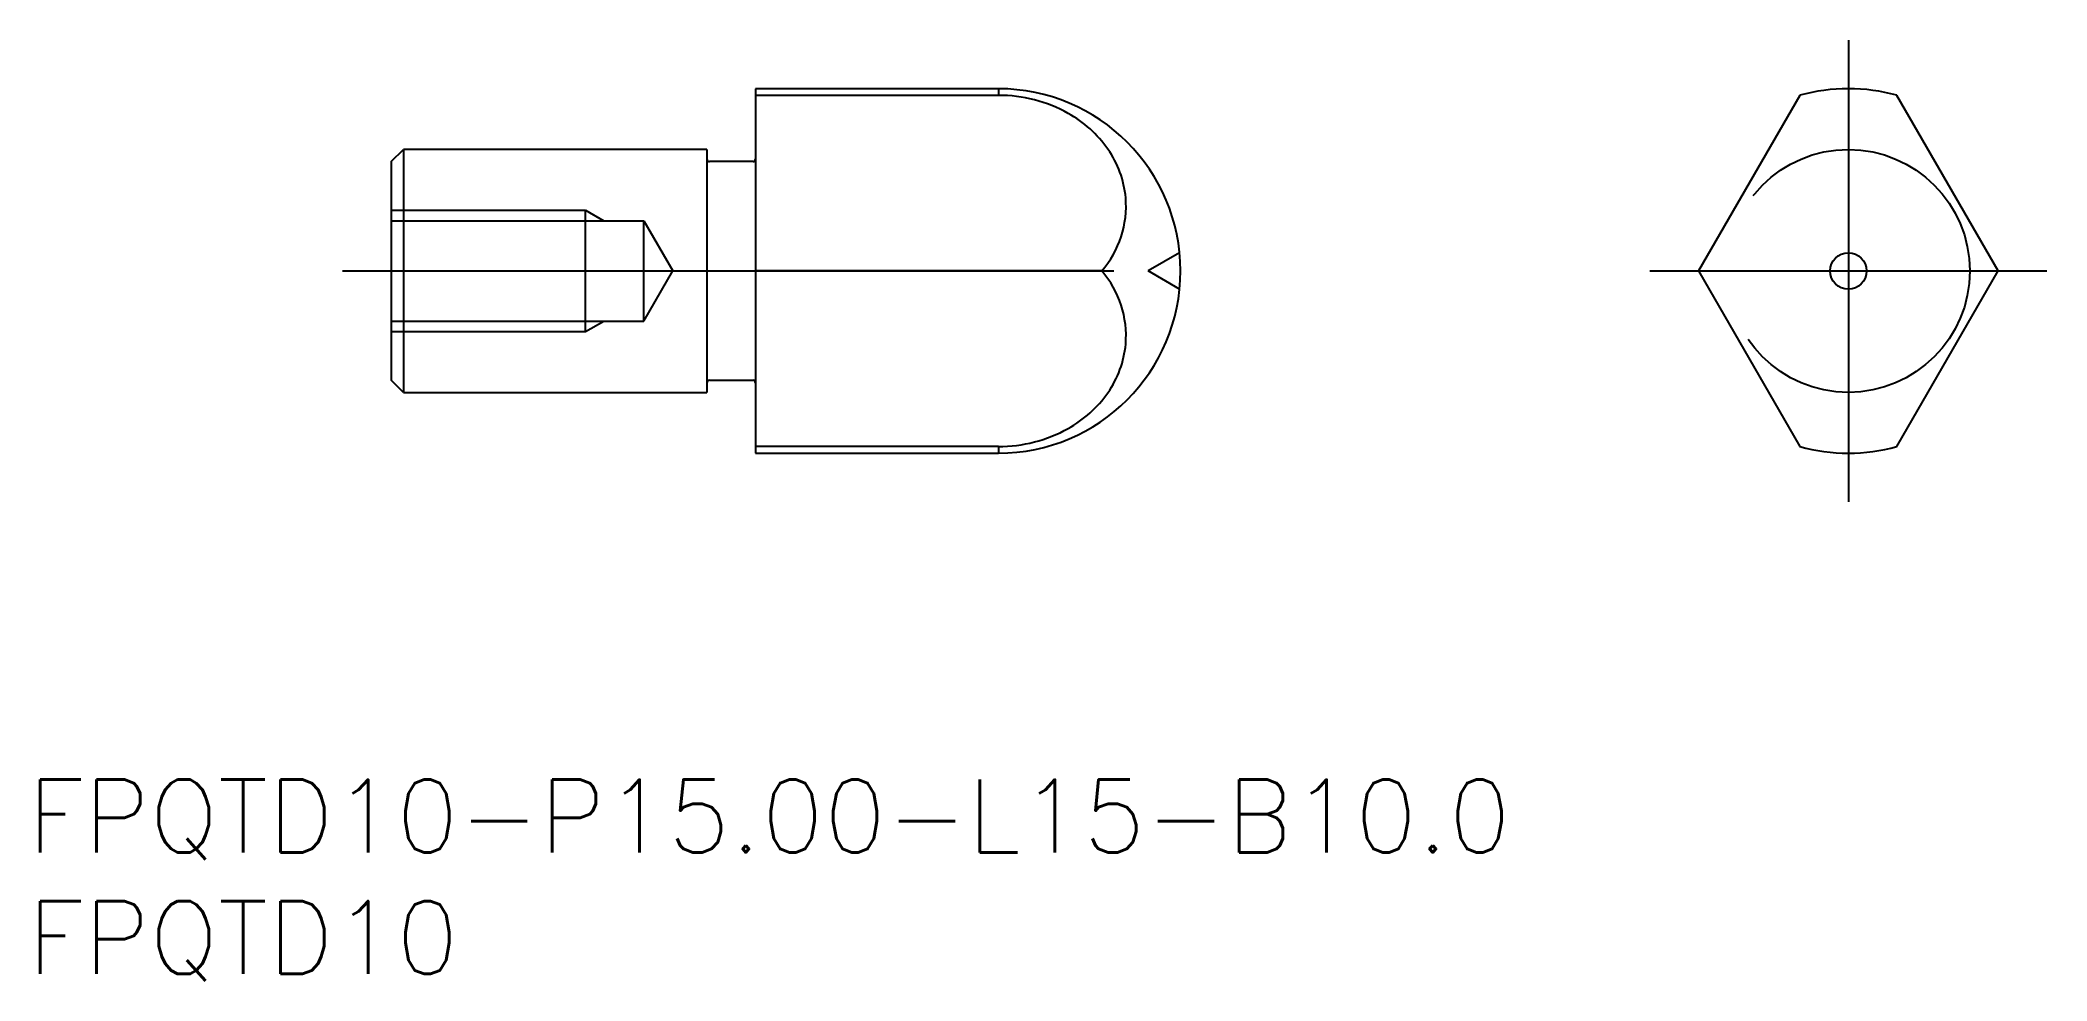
# Model space of a CAD drawing. Extents: x -74.5 to 8.2, y -29.2 to 9.5.
import ezdxf

# ---------------------------------------------------------------- set-up
doc = ezdxf.new("R2010")
doc.units = 0
doc.linetypes.add('CENTER', pattern=[50.8, 31.75, -6.35, 6.35, -6.35])
doc.linetypes.add('DASHED', pattern=[19.05, 12.7, -6.35])
doc.layers.get('0').update_dxf_attribs({"linetype": 'CONTINUOUS'})
doc.layers.add('CENTER', color=1, linetype='CENTER')
doc.styles.get("Standard").update_dxf_attribs({"font": 'txt.shx', "height": 3, "bigfont": 'bigfont.shx'})

msp = doc.modelspace()

# ---------------------------------------------------------------- linework, layer by layer
at = {"color": 7, "linetype": 'CONTINUOUS'}
for p, q in [((-45, 7.5), (-45, -7.5)), ((-35, 7.5), (-45, 7.5)), ((-35, 7.5), (-35, 7.228)), ((-35, 7.228), (-45, 7.228)), ((-2, 7.228), (-6.173, 0)), ((6.173, 0), (2, 7.228)), ((-60, 4.5), (-59.5, 5)), ((-47, 5), (-59.5, 5)), ((-59.5, 5), (-59.5, -5)), ((-47, 5), (-47, -5)), ((-60, 4.5), (-60, -4.5)), ((-45.1, 4.5), (-46.9, 4.5)), ((-6.173, 0), (-2, -7.228)), ((2, -7.228), (6.173, 0)), ((-30.741, 0), (-45, 0)), ((-59.5, -5), (-60, -4.5)), ((-46.9, -4.5), (-45.1, -4.5)), ((-59.5, -5), (-47, -5)), ((-35, -7.228), (-45, -7.228)), ((-35, -7.228), (-35, -7.5)), ((-45, -7.5), (-35, -7.5))]:
    msp.add_line(p, q, dxfattribs=at)
at = {"color": 3, "linetype": 'DASHED'}
for p, q in [((-60, 2.5), (-52, 2.5)), ((-52, -2.5), (-52, 2.5)), ((-52, 2.5), (-51.25, 2.067)), ((-60, 2.067), (-49.6, 2.067)), ((-49.6, -2.067), (-49.6, 2.067)), ((-49.6, 2.067), (-48.407, 0)), ((-27.538, 0.75), (-28.837, 0)), ((-27.538, -0.75), (-28.837, 0)), ((-49.6, -2.067), (-48.407, 0)), ((-60, -2.067), (-49.6, -2.067)), ((-52, -2.5), (-51.25, -2.067)), ((-60, -2.5), (-52, -2.5))]:
    msp.add_line(p, q, dxfattribs=at)
msp.add_circle((0, 0), 5, dxfattribs=at)
at = {"color": 7, "linetype": 'CONTINUOUS'}
msp.add_circle((0, 0), 0.75, dxfattribs=at)
for centre, radius, start, end in [((-35, 0), 7.5, 270, 90), ((0, 0), 7.5, 74.53399, 105.46601), ((-34.993, 1.319), 5.909, 60.98787, 90.07227), ((-34.537, 2.167), 4.947, 35.15469, 60.84215), ((-33.896, 2.627), 4.158, 5.35597, 35.06444), ((-46.9, 4.6), 0.1, 180, 270), ((-45.1, 4.6), 0.1, 270, 0), ((-33.847, 2.683), 4.104, 319.17893, 4.63754), ((-33.847, -2.683), 4.104, 355.36246, 40.82107), ((-33.896, -2.627), 4.158, 324.93556, 354.64403), ((-46.9, -4.6), 0.1, 90, 180), ((-45.1, -4.6), 0.1, 0, 90), ((-34.537, -2.167), 4.947, 299.15785, 324.84531), ((-34.993, -1.319), 5.909, 269.92773, 299.01213), ((0, 0), 7.5, 254.53399, 285.46601)]:
    msp.add_arc(centre, radius, start, end, dxfattribs=at)
at = {"layer": 'CENTER', "color": 1, "linetype": 'CENTER'}
for p, q in [((0, 9.5), (0, -9.5)), ((-62, 0), (-25.5, 0)), ((-8.173, 0), (8.173, 0))]:
    msp.add_line(p, q, dxfattribs=at)

# ---------------------------------------------------------------- texts
at = {"color": 7, "linetype": 'CONTINUOUS'}
for s, p in [('FPQTD10-P15.00-L15-B10.0', (-74.971, -23.937)), ('FPQTD10', (-74.971, -28.937))]:
    msp.add_text(s, height=3, dxfattribs=at).set_placement(p)

doc.saveas('drawing.dxf')
